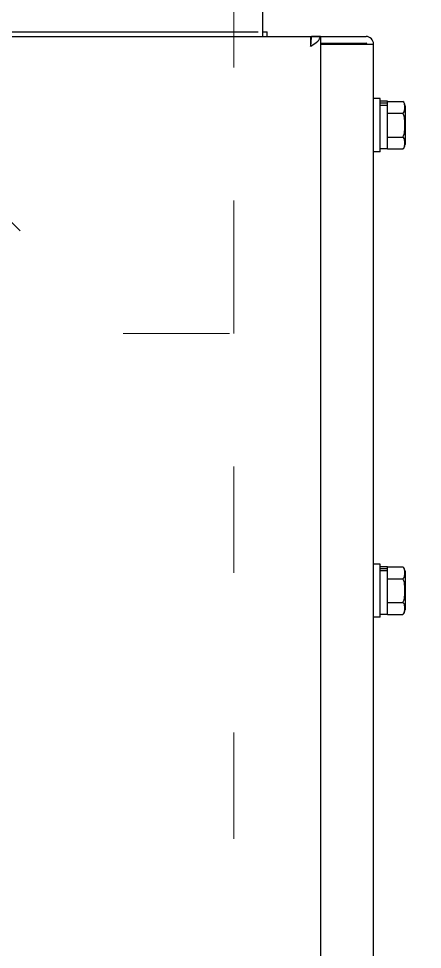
# Model space of a CAD drawing. Header units: millimetres. Extents: x 55614 to 110757, y -66981 to -47484.
# Drawn here: x 78393.8 to 78484.9, y -50330.8 to -50120.8 of the extents above; entities that cross this region are included whole.
import ezdxf

# ---------------------------------------------------------------- set-up
doc = ezdxf.new("R2010")
doc.units = ezdxf.units.MM
doc.linetypes.add('ACAD_ISO03W100', pattern=[30, 12, -18])
for name, color, linetype in [('2401-00300-M6-16HWMC_0', 7, 'Continuous'), ('4212-62832_1_0', 7, 'Continuous'), ('4212-73754_1_0', 7, 'Continuous'), ('4212-98011_2_2_0', 7, 'Continuous'), ('4212-98011_2_3_0', 7, 'Continuous'), ('DOOR-B_0', 7, 'Continuous')]:
    doc.layers.add(name, color=color, linetype=linetype)
doc.layers.add('THICK', color=7, linetype='Continuous', lineweight=0)

# ---------------------------------------------------------------- blocks, each defined once
blk = doc.blocks.new('RU67I6756')
at = {"layer": '2401-00300-M6-16HWMC_0', "color": 0, "linetype": 'Continuous'}
for p, q in [((25176.18, 16651.67), (25174.73, 16651.67)), ((25176.18, 16639.67), (25176.18, 16651.67)), ((25177.83, 16651.05), (25176.18, 16651.05)), ((25177.83, 16650.62), (25176.18, 16650.62)), ((25177.83, 16650.12), (25176.18, 16650.12)), ((25177.83, 16640.3), (25177.83, 16651.05)), ((25177.83, 16651.03), (25181.31, 16651.03)), ((25181.83, 16650.03), (25181.83, 16641.32)), ((25177.83, 16648.35), (25181.31, 16648.35)), ((25177.83, 16643), (25181.31, 16643)), ((25176.18, 16639.67), (25174.73, 16639.67)), ((25177.83, 16640.3), (25176.18, 16640.3)), ((25177.83, 16640.32), (25181.31, 16640.32)), ((25176.18, 16546.67), (25174.73, 16546.67)), ((25176.18, 16534.67), (25176.18, 16546.67)), ((25177.83, 16546.05), (25176.18, 16546.05)), ((25177.83, 16545.62), (25176.18, 16545.62)), ((25177.83, 16545.12), (25176.18, 16545.12)), ((25177.83, 16535.3), (25177.83, 16546.05)), ((25177.83, 16546.03), (25181.31, 16546.03)), ((25181.83, 16545.03), (25181.83, 16536.32)), ((25177.83, 16543.35), (25181.31, 16543.35)), ((25177.83, 16538), (25181.31, 16538)), ((25176.18, 16534.67), (25174.73, 16534.67)), ((25177.83, 16535.3), (25176.18, 16535.3)), ((25177.83, 16535.32), (25181.31, 16535.32))]:
    blk.add_line(p, q, dxfattribs=at)
for centre, start, end in [((25180.61, 16650.03), 0, 55.052), ((25180.61, 16641.32), 304.948, 0), ((25180.61, 16545.03), 0, 55.052), ((25180.61, 16536.32), 304.948, 0)]:
    blk.add_arc(centre, 1.22, start, end, dxfattribs=at)
for points, knots in [([(25181.31, 16648.35), (25181.43, 16648.43), (25181.61, 16648.63), (25181.78, 16649.1), (25181.81, 16649.69), (25181.78, 16650.28), (25181.61, 16650.75), (25181.43, 16650.95), (25181.31, 16651.03)], [0, 0, 0, 0, 0.143491, 0.266268, 0.499999, 0.733731, 0.856509, 1, 1, 1, 1]), ([(25181.31, 16643), (25181.58, 16643.37), (25181.78, 16644.31), (25181.81, 16645.67), (25181.78, 16647.04), (25181.58, 16647.98), (25181.31, 16648.35)], [0, 0, 0, 0, 0.248888, 0.499999, 0.75111, 1, 1, 1, 1]), ([(25181.31, 16640.32), (25181.43, 16640.4), (25181.61, 16640.6), (25181.78, 16641.07), (25181.81, 16641.66), (25181.78, 16642.24), (25181.61, 16642.71), (25181.43, 16642.92), (25181.31, 16643)], [0, 0, 0, 0, 0.14349, 0.266269, 0.5, 0.733731, 0.856508, 1, 1, 1, 1]), ([(25181.31, 16543.35), (25181.43, 16543.43), (25181.61, 16543.63), (25181.78, 16544.1), (25181.81, 16544.69), (25181.78, 16545.28), (25181.61, 16545.75), (25181.43, 16545.95), (25181.31, 16546.03)], [0, 0, 0, 0, 0.143491, 0.266268, 0.499999, 0.733731, 0.856509, 1, 1, 1, 1]), ([(25181.31, 16538), (25181.58, 16538.37), (25181.78, 16539.31), (25181.81, 16540.67), (25181.78, 16542.04), (25181.58, 16542.98), (25181.31, 16543.35)], [0, 0, 0, 0, 0.248888, 0.499999, 0.75111, 1, 1, 1, 1]), ([(25181.31, 16535.32), (25181.43, 16535.4), (25181.61, 16535.6), (25181.78, 16536.07), (25181.81, 16536.66), (25181.78, 16537.24), (25181.61, 16537.71), (25181.43, 16537.92), (25181.31, 16538)], [0, 0, 0, 0, 0.14349, 0.266269, 0.5, 0.733731, 0.856508, 1, 1, 1, 1])]:
    blk.add_open_spline(points, degree=3, knots=knots, dxfattribs=at)
at = {"layer": '4212-62832_1_0', "color": 0, "linetype": 'Continuous'}
for p, q in [((24325.93, 16665.67), (25160.53, 16665.67)), ((25160.53, 16665.67), (25160.53, 16663.47)), ((25162.73, 16665.67), (25160.73, 16665.67)), ((25162.73, 16665.67), (25162.73, 14590.67)), ((25160.53, 16663.47), (25160.56, 16663.67)), ((25160.53, 16663.47), (25160.62, 16663.53)), ((25160.62, 16663.53), (25160.73, 16663.6))]:
    blk.add_line(p, q, dxfattribs=at)
blk.add_open_spline([(25160.56, 16663.67), (25160.65, 16664.33), (25160.73, 16665), (25160.73, 16665.67)], degree=3, dxfattribs=at)
blk.add_open_spline([(25160.73, 16663.6), (25161.23, 16663.92), (25162.04, 16664.4), (25162.73, 16665.28), (25162.73, 16665.67)], degree=3, knots=[0, 0, 0, 0, 0.597826, 1, 1, 1, 1], dxfattribs=at)
at = {"layer": '4212-73754_1_0', "color": 0, "linetype": 'Continuous'}
for p, q in [((25160.53, 16665.67), (25160.73, 16665.67)), ((25162.73, 16665.67), (25173.03, 16665.67)), ((25160.53, 16664.17), (25160.63, 16664.17)), ((25160.6, 16663.97), (25160.53, 16663.97)), ((25162.73, 16664.17), (25173.03, 16664.17)), ((25162.73, 16663.97), (25174.73, 16663.97)), ((25174.73, 15643.17), (25174.73, 16663.97))]:
    blk.add_line(p, q, dxfattribs=at)
for radius in [1.7, 0.2]:
    blk.add_arc((25173.03, 16663.97), radius, 0, 90, dxfattribs=at)
at = {"layer": '4212-98011_2_2_0', "color": 0, "linetype": 'Continuous'}
for p, q in [((25149.73, 16665.67), (25149.73, 16672.75)), ((25149.73, 16666.75), (25150.73, 16666.75)), ((25150.73, 16665.67), (25150.73, 16666.75))]:
    blk.add_line(p, q, dxfattribs=at)
at = {"layer": '4212-98011_2_3_0', "color": 0, "linetype": 'Continuous'}
blk.add_line((24337.73, 16666.66), (25148.73, 16666.75), dxfattribs=at)
at = {"layer": 'DOOR-B_0', "color": 0, "linetype": 'Continuous'}
blk.add_line((25143.59, 16665.67), (25168.33, 16665.67), dxfattribs=at)
blk = doc.blocks.new('DFHYTYHTRER')
at = {"layer": 'THICK', "linetype": 'ACAD_ISO03W100', "ltscale": 2}
for points in [[(1864.75, -31367.77), (1964.75, -31367.77), (1964.75, -33889.77), (1864.75, -33889.77)], [(1964.75, -31367.77), (2114.75, -31367.77), (2114.75, -31392.77), (1989.75, -31517.77), (1964.75, -31517.77)]]:
    blk.add_lwpolyline(points, close=True, dxfattribs=at)

msp = doc.modelspace()

# ---------------------------------------------------------------- block references
at = {"layer": 'THICK', "lineweight": -3, "xscale": -1}
msp.add_blockref('DFHYTYHTRER', (80407.123, -18674.088), dxfattribs=at)
at = {"layer": 'THICK', "lineweight": -3}
msp.add_blockref('RU67I6756', (53299.141, -66790.529), dxfattribs=at)

doc.saveas('drawing.dxf')
